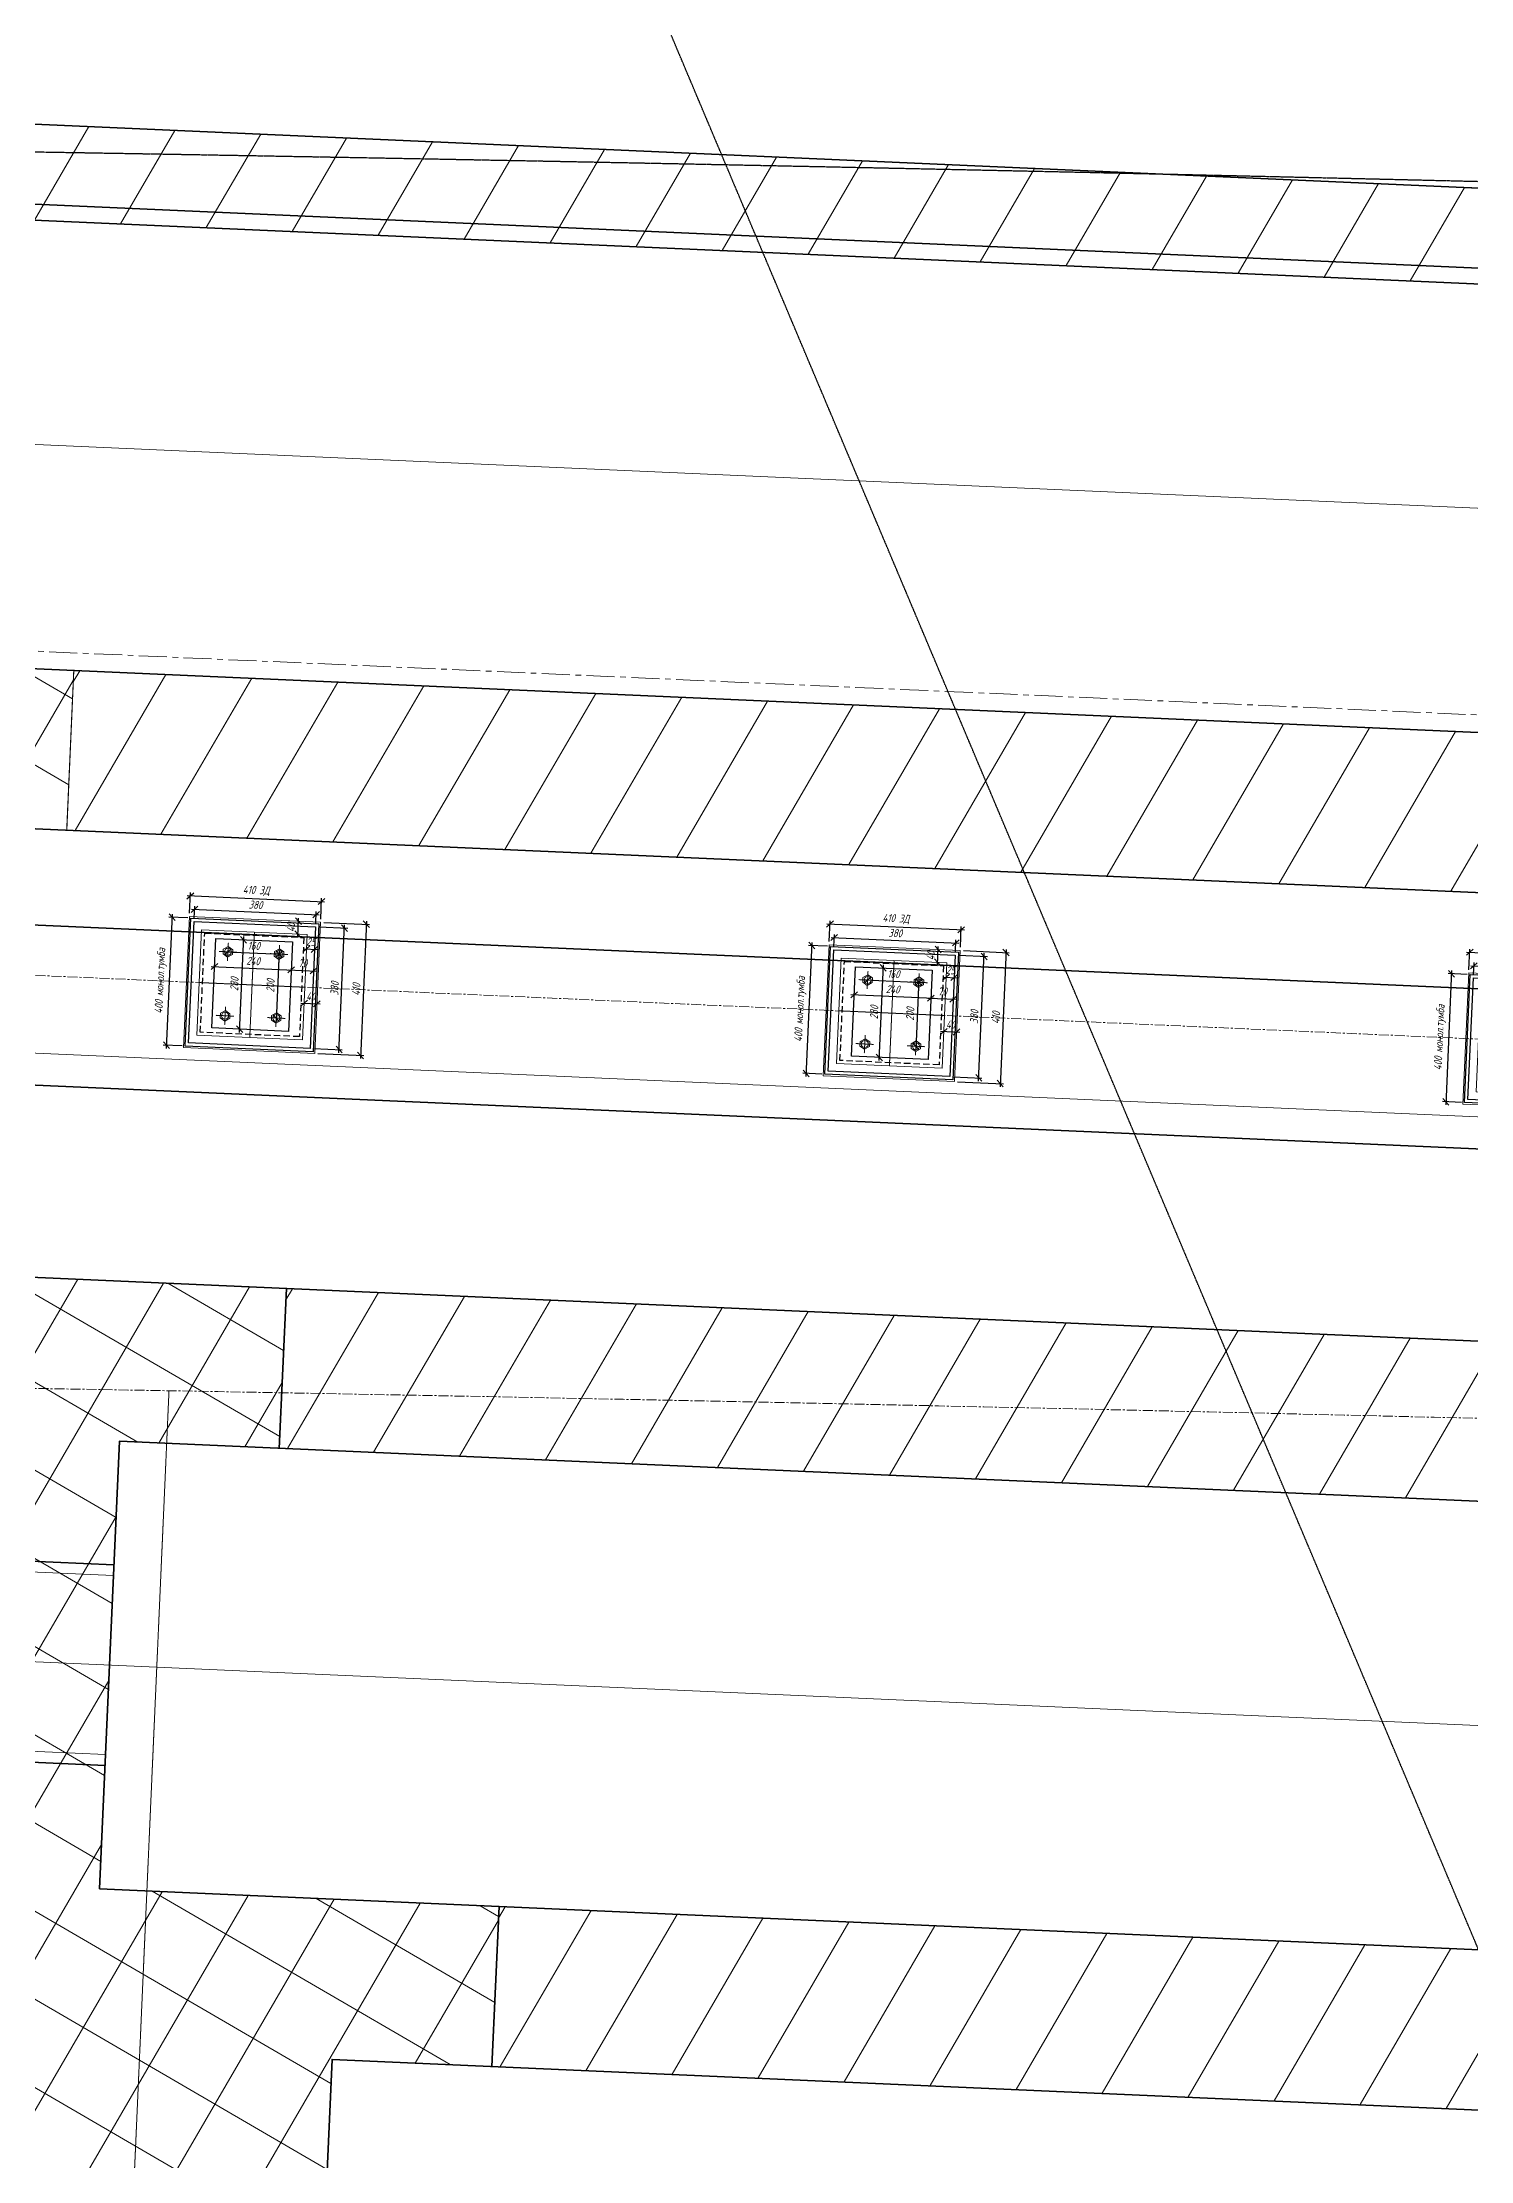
# Model space of a CAD drawing. Header units: millimetres. Extents: x 265754 to 14267433, y -6145605 to 2433772.
# Drawn here: x 7973411 to 7977872, y -574117 to -567498 of the extents above; entities that cross this region are included whole.
import ezdxf
from ezdxf import colors
from ezdxf.entities.mleader import LeaderData, LeaderLine
from ezdxf.math import Vec2, Vec3

# ---------------------------------------------------------------- set-up
doc = ezdxf.new("R2010")
doc.units = ezdxf.units.MM
for name, pattern in [('невидимая', [9.524999999999999, 6.35, -3.175]), ('осевая', [2, 1.25, -0.25, 0.25, -0.25]), ('осеваяX2', [4, 2.5, -0.5, 0.5, -0.5]), ('Штриховая', [3, 2, -1])]:
    doc.linetypes.add(name, pattern=pattern)
for name, color, linetype, lineweight in [('Выноски', 3, 'Continuous', 15), ('ИС_Med', 7, 'Continuous', 35), ('ИС_Основная', 7, 'Continuous', 35), ('ИС_Ось', 3, 'осевая', 18), ('ИС_Тон', 3, 'Continuous', 18), ('ИС_Штр', 3, 'Continuous', 9), ('МДП_Ось', 1, 'осеваяX2', 30)]:
    doc.layers.add(name, color=color, linetype=linetype, lineweight=lineweight)
doc.layers.add('ИС_Невидимая', color=4, linetype='невидимая')
doc.styles.add('0', font='isocpeur.ttf', dxfattribs={"width": 0.8, "oblique": 15})
doc.styles.add('ISOCPEUR', font='isocpeur.ttf', dxfattribs={"width": 0.8, "oblique": 15, "height": 2.5})
doc.dimstyles.new('М10', dxfattribs={"dimscale": 10, "dimtxt": 2.5, "dimasz": 2, "dimexe": 1, "dimexo": 1, "dimgap": 1, "dimtad": 1, "dimdec": 0, "dimtxsty": '0', "dimblk1": 'OBLIQUE', "dimblk2": 'OBLIQUE', "dimsah": 1, "dimcen": 2.5, "dimdle": 1, "dimclrd": 256, "dimclre": 256, "dimclrt": 256, "dimaunit": 1, "dimadec": 0, "dimazin": 0, "dimtfac": 0.75, "dimtdec": 0, "dimtmove": 1, "dimatfit": 2, "dimldrblk": 'OBLIQUE', "dimfxl": 1, "dimtolj": 1, "dimtzin": 0, "dimlwd": -1, "dimlwe": -1, "dimarcsym": 0})

# ---------------------------------------------------------------- blocks, each defined once
blk = doc.blocks.new('болт БО')
at = {"layer": 'ИС_Тон', "linetype": 'осевая'}
for p, q in [((-27.8473755350301, 0.1288116181356145), (27.84737553503055, -0.1288116181353871)), ((-0.1288116180771794, -27.84737553508876), (0.1288116183113743, 27.84737553520426))]:
    blk.add_line(p, q, dxfattribs=at)
at = {"layer": 'ИС_Тон'}
blk.add_lwpolyline([(14.96664636836476, -7.295342044146537), (15.03303712032357, 7.157535470322273), (0.07648264958743312, 16.64982433590194), (-14.96664636713922, 7.295342045052394), (-15.03303711909848, -7.157535469416189), (-0.07648264836325325, -16.64982433522869)], close=True, dxfattribs=at)
blk.add_circle((1.168700691778213e-10, -4.547473508864641e-13), 11, dxfattribs=at)
blk = doc.blocks.new('_OBLIQUE')
at = {"color": 0, "linetype": 'ByBlock', "lineweight": -2}
blk.add_line((0.5000000000000001, 0.4999999999999999), (-0.5000000000000001, -0.4999999999999999), dxfattribs=at)
blk = doc.blocks.new('*D1599')
at = {"layer": 'Defpoints', "transparency": 16777216}
blk.add_line((-134.5914305062906, 114.4579756438034), (45.40856949368026, 114.4579756438034), dxfattribs=at)
at = {"layer": 'Defpoints', "color": 0, "transparency": 16777216}
for p in [(-124.5914305062906, 114.4579756996827), (35.40856949368026, 114.4579756438034), (35.40856949368026, 114.4579756438034)]:
    blk.add_point(p, dxfattribs=at)
at = {"layer": 'Defpoints', "transparency": 16777216, "xscale": 20, "yscale": 20, "zscale": 20, "rotation": 180}
blk.add_blockref('_OBLIQUE', (-124.5914305062906, 114.4579756438034), dxfattribs=at)
at = {"layer": 'Defpoints', "transparency": 16777216, "xscale": 20, "yscale": 20, "zscale": 20}
blk.add_blockref('_OBLIQUE', (35.40856949368026, 114.4579756438034), dxfattribs=at)
at = {"layer": 'Defpoints', "transparency": 16777216, "insert": (-44.59143050630519, 136.9579756438034), "char_height": 25, "attachment_point": 5, "style": '0'}
blk.add_mtext('\\A1;160', dxfattribs=at)
blk = doc.blocks.new('*D1600')
at = {"layer": 'Defpoints', "transparency": 16777216}
blk.add_line((35.40880478217147, 124.5088570149965), (35.40880478217152, -95.49114298541102), dxfattribs=at)
at = {"layer": 'Defpoints', "color": 0, "transparency": 16777216}
for p in [(35.40880476772146, 114.5088570149965), (35.40880478218607, -85.49114298541102), (35.40880478217152, -85.49114298541102)]:
    blk.add_point(p, dxfattribs=at)
at = {"layer": 'Defpoints', "transparency": 16777216, "xscale": 20, "yscale": 20, "zscale": 20}
for p, rotation in [((35.40880478217147, 114.5088570149965), 90), ((35.40880478217152, -85.49114298541102), 270)]:
    blk.add_blockref('_OBLIQUE', p, dxfattribs=dict(at, rotation=rotation))
at = {"layer": 'Defpoints', "transparency": 16777216, "insert": (12.90880478217149, 14.50885701479273), "char_height": 25, "attachment_point": 5, "rotation": 90, "style": '0'}
blk.add_mtext('\\A1;200', dxfattribs=at)
blk = doc.blocks.new('*D1606')
at = {"layer": 'Defpoints', "transparency": 16777216}
blk.add_line((-174.5911951646558, 66.70392627402907), (85.4088048353733, 66.70392627402907), dxfattribs=at)
at = {"layer": 'Defpoints', "color": 0, "transparency": 16777216}
for p in [(-164.5911951646558, 66.70392635790631), (75.4088048353733, 66.70392627402907), (75.4088048353733, 66.70392627402907)]:
    blk.add_point(p, dxfattribs=at)
at = {"layer": 'Defpoints', "transparency": 16777216, "xscale": 20, "yscale": 20, "zscale": 20, "rotation": 180}
blk.add_blockref('_OBLIQUE', (-164.5911951646558, 66.70392627402907), dxfattribs=at)
at = {"layer": 'Defpoints', "transparency": 16777216, "xscale": 20, "yscale": 20, "zscale": 20}
blk.add_blockref('_OBLIQUE', (75.4088048353733, 66.70392627402907), dxfattribs=at)
at = {"layer": 'Defpoints', "transparency": 16777216, "insert": (-44.59119516464125, 89.20392627402907), "char_height": 25, "attachment_point": 5, "style": '0'}
blk.add_mtext('\\A1;240', dxfattribs=at)
blk = doc.blocks.new('*D1607')
at = {"layer": 'Defpoints', "transparency": 16777216}
blk.add_line((-77.3507931118074, -135.4911429460045), (-77.35079311180748, 164.5088570539957), dxfattribs=at)
at = {"layer": 'Defpoints', "color": 0, "transparency": 16777216}
for p in [(-77.35079311186567, 154.5088570539957), (-77.35079311180746, 154.5088570539957), (-77.35079320965454, -125.4911429460045)]:
    blk.add_point(p, dxfattribs=at)
at = {"layer": 'Defpoints', "transparency": 16777216, "xscale": 20, "yscale": 20, "zscale": 20}
for p, rotation in [((-77.35079311180746, 154.5088570539957), 90), ((-77.3507931118074, -125.4911429460045), 270)]:
    blk.add_blockref('_OBLIQUE', p, dxfattribs=dict(at, rotation=rotation))
at = {"layer": 'Defpoints', "transparency": 16777216, "insert": (-99.85079311180742, 14.50885705399563), "char_height": 25, "attachment_point": 5, "rotation": 90, "style": '0'}
blk.add_mtext('\\A1;280', dxfattribs=at)
blk = doc.blocks.new('*D1608')
at = {"layer": 'Defpoints', "transparency": 16777216}
blk.add_line((65.4088048353733, 66.70392624961096), (155.4088048353442, 66.70392624961096), dxfattribs=at)
at = {"layer": 'Defpoints', "color": 0, "transparency": 16777216}
for p in [(75.4088048353733, 66.70392627402907), (145.4088048353442, 66.70392624961096), (145.4088048353442, 66.70392624961096)]:
    blk.add_point(p, dxfattribs=at)
at = {"layer": 'Defpoints', "transparency": 16777216, "xscale": 20, "yscale": 20, "zscale": 20, "rotation": 180}
blk.add_blockref('_OBLIQUE', (75.4088048353733, 66.70392624961096), dxfattribs=at)
at = {"layer": 'Defpoints', "transparency": 16777216, "xscale": 20, "yscale": 20, "zscale": 20}
blk.add_blockref('_OBLIQUE', (145.4088048353442, 66.70392624961096), dxfattribs=at)
at = {"layer": 'Defpoints', "transparency": 16777216, "insert": (110.4088048353588, 89.20392624961096), "char_height": 25, "attachment_point": 5, "style": '0'}
blk.add_mtext('\\A1;70', dxfattribs=at)
blk = doc.blocks.new('*D1609')
at = {"layer": 'Defpoints', "transparency": 16777216}
blk.add_line((110.4088048589765, 134.3160017424379), (155.408804858962, 134.3160017424379), dxfattribs=at)
at = {"layer": 'Defpoints', "color": 0, "transparency": 16777216}
for p in [(120.4088048589765, 134.3160017512273), (145.408804858962, 134.3160017424962), (145.408804858962, 134.3160017424379)]:
    blk.add_point(p, dxfattribs=at)
at = {"layer": 'Defpoints', "transparency": 16777216, "xscale": 20, "yscale": 20, "zscale": 20, "rotation": 180}
blk.add_blockref('_OBLIQUE', (120.4088048589765, 134.3160017424379), dxfattribs=at)
at = {"layer": 'Defpoints', "transparency": 16777216, "xscale": 20, "yscale": 20, "zscale": 20}
blk.add_blockref('_OBLIQUE', (145.408804858962, 134.3160017424379), dxfattribs=at)
at = {"layer": 'Defpoints', "transparency": 16777216, "insert": (132.9088048589474, 156.8160017468908), "char_height": 25, "attachment_point": 5, "style": '0'}
blk.add_mtext('\\A1;25', dxfattribs=at)
blk = doc.blocks.new('*D1610')
at = {"layer": 'Defpoints', "transparency": 16777216}
blk.add_line((110.408804799692, -35.3711190201866), (170.408804799692, -35.3711190201866), dxfattribs=at)
at = {"layer": 'Defpoints', "color": 0, "transparency": 16777216}
for p in [(120.408804799692, -35.37111900618766), (160.408804799692, -35.37111902015749), (160.408804799692, -35.3711190201866)]:
    blk.add_point(p, dxfattribs=at)
at = {"layer": 'Defpoints', "transparency": 16777216, "xscale": 20, "yscale": 20, "zscale": 20, "rotation": 180}
blk.add_blockref('_OBLIQUE', (120.408804799692, -35.3711190201866), dxfattribs=at)
at = {"layer": 'Defpoints', "transparency": 16777216, "xscale": 20, "yscale": 20, "zscale": 20}
blk.add_blockref('_OBLIQUE', (160.408804799692, -35.3711190201866), dxfattribs=at)
at = {"layer": 'Defpoints', "transparency": 16777216, "insert": (140.4088047996775, -12.87111901317257), "char_height": 25, "attachment_point": 5, "style": '0'}
blk.add_mtext('\\A1;40', dxfattribs=at)
blk = doc.blocks.new('*D1601')
at = {"layer": 'Defpoints', "transparency": 16777216}
for p, q in [((-259.5911951112794, 284.3531216889678), (170.4088048887206, 284.3531216889678)), ((-249.5911951112794, 229.5088571141823), (-249.5911951112794, 294.3531216889678)), ((160.4088048887206, 229.5088569709333), (160.4088048887206, 294.3531216889678))]:
    blk.add_line(p, q, dxfattribs=at)
at = {"layer": 'Defpoints', "color": 0, "transparency": 16777216}
for p in [(160.4088048887206, 284.3531216889678), (-249.5911951112794, 219.5088571141823), (160.4088048887206, 219.5088569709333)]:
    blk.add_point(p, dxfattribs=at)
at = {"layer": 'Defpoints', "transparency": 16777216, "xscale": 20, "yscale": 20, "zscale": 20, "rotation": 180}
blk.add_blockref('_OBLIQUE', (-249.5911951112794, 284.3531216889678), dxfattribs=at)
at = {"layer": 'Defpoints', "transparency": 16777216, "xscale": 20, "yscale": 20, "zscale": 20}
blk.add_blockref('_OBLIQUE', (160.4088048887206, 284.3531216889678), dxfattribs=at)
at = {"layer": 'Defpoints', "transparency": 16777216, "insert": (-44.59119511127938, 308.7281216889678), "char_height": 25, "attachment_point": 5, "style": '0'}
blk.add_mtext('\\A1;410 ЗД', dxfattribs=at)
blk = doc.blocks.new('*D1602')
at = {"layer": 'Defpoints', "transparency": 16777216}
for p, q in [((-244.5911951165035, 242.5192419534433), (155.4088048834819, 242.5192419534433)), ((-234.5911951165035, 214.5088571089145), (-234.5911951165035, 252.5192419534433)), ((145.4088048834819, 214.508856976172), (145.4088048834819, 252.5192419534433))]:
    blk.add_line(p, q, dxfattribs=at)
at = {"layer": 'Defpoints', "color": 0, "transparency": 16777216}
for p in [(-234.5911951165035, 204.5088571089145), (145.4088048834819, 242.5192419534433), (145.4088048834819, 204.508856976172)]:
    blk.add_point(p, dxfattribs=at)
at = {"layer": 'Defpoints', "transparency": 16777216, "xscale": 20, "yscale": 20, "zscale": 20, "rotation": 180}
blk.add_blockref('_OBLIQUE', (-234.5911951165035, 242.5192419534433), dxfattribs=at)
at = {"layer": 'Defpoints', "transparency": 16777216, "xscale": 20, "yscale": 20, "zscale": 20}
blk.add_blockref('_OBLIQUE', (145.4088048834819, 242.5192419534433), dxfattribs=at)
at = {"layer": 'Defpoints', "transparency": 16777216, "insert": (-44.59119511651079, 265.0192419534433), "char_height": 25, "attachment_point": 5, "style": '0'}
blk.add_mtext('\\A1;380', dxfattribs=at)
blk = doc.blocks.new('*D1603')
at = {"layer": 'Defpoints', "transparency": 16777216}
blk.add_line((91.22692856035431, 169.5088569950895), (91.2269285603543, 229.5088569951187), dxfattribs=at)
at = {"layer": 'Defpoints', "color": 0, "transparency": 16777216}
for p in [(91.22692856035431, 219.5088569951187), (91.22692856035431, 219.5088569951187), (91.22692854639902, 179.5088569950895)]:
    blk.add_point(p, dxfattribs=at)
at = {"layer": 'Defpoints', "transparency": 16777216, "xscale": 20, "yscale": 20, "zscale": 20}
for p, rotation in [((91.22692856035431, 219.5088569951187), 90), ((91.22692856035431, 179.5088569950895), 270)]:
    blk.add_blockref('_OBLIQUE', p, dxfattribs=dict(at, rotation=rotation))
at = {"layer": 'Defpoints', "transparency": 16777216, "insert": (68.72692855334026, 199.5088569951185), "char_height": 25, "attachment_point": 5, "rotation": 90, "style": '0'}
blk.add_mtext('\\A1;40', dxfattribs=at)
blk = doc.blocks.new('*D1604')
at = {"layer": 'Defpoints', "transparency": 16777216}
for p, q in [((155.408804883482, 204.5088569761721), (245.8727592602664, 204.5088569761721)), ((235.8727592602665, -185.4911430238281), (235.8727592602664, 214.5088569761721)), ((155.4088047507249, -175.4911430238281), (245.8727592602665, -175.4911430238281))]:
    blk.add_line(p, q, dxfattribs=at)
at = {"layer": 'Defpoints', "color": 0, "transparency": 16777216}
for p in [(145.408804883482, 204.5088569761721), (235.8727592602664, 204.5088569761721), (145.4088047507249, -175.4911430238281)]:
    blk.add_point(p, dxfattribs=at)
at = {"layer": 'Defpoints', "transparency": 16777216, "xscale": 20, "yscale": 20, "zscale": 20}
for p, rotation in [((235.8727592602664, 204.5088569761721), 90), ((235.8727592602665, -175.4911430238281), 270)]:
    blk.add_blockref('_OBLIQUE', p, dxfattribs=dict(at, rotation=rotation))
at = {"layer": 'Defpoints', "transparency": 16777216, "insert": (213.3727592602664, 14.50885697617193), "char_height": 25, "attachment_point": 5, "rotation": 90, "style": '0'}
blk.add_mtext('\\A1;380', dxfattribs=at)
blk = doc.blocks.new('*D1605')
at = {"layer": 'Defpoints', "transparency": 16777216}
for p, q in [((170.4088048887207, 219.5088569709334), (313.6341532355, 219.5088569709334)), ((303.6341532355, 229.5088569709334), (303.6341532355001, -200.4911430290668)), ((170.4088047455153, -190.4911430290668), (313.6341532355001, -190.4911430290668))]:
    blk.add_line(p, q, dxfattribs=at)
at = {"layer": 'Defpoints', "color": 0, "transparency": 16777216}
for p in [(160.4088048887207, 219.5088569709334), (160.4088047455153, -190.4911430290668), (303.6341532355001, -190.4911430290668)]:
    blk.add_point(p, dxfattribs=at)
at = {"layer": 'Defpoints', "transparency": 16777216, "xscale": 20, "yscale": 20, "zscale": 20}
for p, rotation in [((303.6341532355, 219.5088569709334), 90), ((303.6341532355001, -190.4911430290668), 270)]:
    blk.add_blockref('_OBLIQUE', p, dxfattribs=dict(at, rotation=rotation))
at = {"layer": 'Defpoints', "transparency": 16777216, "insert": (281.1341532355, 14.50885697093324), "char_height": 25, "attachment_point": 5, "rotation": 90, "style": '0'}
blk.add_mtext('\\A1;410', dxfattribs=at)
blk = doc.blocks.new('*D1598')
at = {"layer": 'Defpoints', "transparency": 16777216}
for p, q in [((-254.5911951130112, 214.5088571124071), (-313.4498259850955, 214.5088571124071)), ((-303.4498259850955, 224.5088571124071), (-303.4498259850953, -195.4911428875931)), ((-254.5911952527678, -185.4911428875931), (-313.4498259850953, -185.4911428875931))]:
    blk.add_line(p, q, dxfattribs=at)
at = {"layer": 'Defpoints', "color": 0, "transparency": 16777216}
for p in [(-244.5911951130112, 214.5088571124071), (-303.4498259850953, -185.4911428875931), (-244.5911952527678, -185.4911428875931)]:
    blk.add_point(p, dxfattribs=at)
at = {"layer": 'Defpoints', "transparency": 16777216, "xscale": 20, "yscale": 20, "zscale": 20}
for p, rotation in [((-303.4498259850955, 214.5088571124071), 90), ((-303.4498259850953, -185.4911428875931), 270)]:
    blk.add_blockref('_OBLIQUE', p, dxfattribs=dict(at, rotation=rotation))
at = {"layer": 'Defpoints', "transparency": 16777216, "insert": (-329.6998259850953, 14.50885711240708), "char_height": 25, "attachment_point": 5, "rotation": 90, "style": '0'}
blk.add_mtext('\\A1;400 монол.тумба', dxfattribs=at)
blk = doc.blocks.new('Б33')
for points in [[(-16.48812343591661, 0.3263577851226955), (-16.13812343591664, 0.3263577851192849), (-16.1381234359184, 0.142826612163276), (-16.03812343591838, 0.1428266121623665), (-16.03812343591667, 0.3263577851183754), (-15.08813155902337, 0.3263676776756483)], [(-16.4881234359228, -0.3007045607893133), (-16.13812343592284, -0.3007045607929513), (-16.13812343592096, -0.1171733878368286), (-16.03812343592105, -0.1171733878378518), (-16.03812343592281, -0.3007045607938608), (-15.08811531245883, -0.3006946682368152)]]:
    blk.add_lwpolyline(points)
at = {"layer": 'ИС_Med'}
blk.add_lwpolyline([(-15.08812343867604, -0.6870502139208838), (15.1118765613065, -0.6870502139209975), (15.1118765613065, 0.7129497860732954), (-15.08812343867604, 0.7129497860734091)], close=True, dxfattribs=at)
at = {"layer": 'ИС_Ось', "linetype": 'осевая', "ltscale": 25}
blk.add_lwpolyline([(-16.48812343867027, 0.01294978609064401), (16.51187656132973, 0.0129497860907577)], dxfattribs=at)
at = {"layer": 'ИС_Тон'}
for points in [[(-16.03812343591702, 0.29282661216223), (-15.08813069026397, 0.292836504719503)], [(-16.03812343592259, -0.2671733878377154), (-15.08811618121828, -0.2671634952804425)]]:
    blk.add_lwpolyline(points, dxfattribs=at)
blk = doc.blocks.new('_None')
blk = doc.blocks.new('*U1647')
at = {"layer": 'Defpoints'}
for points in [[(-244.5911951130111, 214.508857112407), (155.4088048870035, 214.5088569726795), (155.4088047472469, -185.4911430272914), (-244.5911952527676, -185.491142887593)], [(-164.5911951340095, 154.5088570844964), (75.40880486601964, 154.5088570006483), (75.40880476823077, -125.4911429993808), (-164.5911952317838, -125.4911429155036)]]:
    blk.add_lwpolyline(points, close=True, dxfattribs=at)
at = {"layer": 'Defpoints', "color": 1, "ltscale": 250}
blk.add_lwpolyline([(-234.5911951165035, 204.5088571089145), (145.4088048834819, 204.508856976172), (145.4088047507248, -175.491143023828), (-234.5911952492606, -175.4911428910855)], close=True, dxfattribs=at)
at = {"layer": 'Defpoints', "color": 1, "linetype": 'Штриховая', "ltscale": 10}
blk.add_lwpolyline([(-199.5911951287417, 169.50885709672), (110.4088048712438, 169.5088569883956), (110.4088047629339, -140.4911430116044), (-199.591195237037, -140.4911429033382)], close=True, dxfattribs=at)
at = {"layer": 'ИС_Тон'}
for points in [[(-249.5911951112794, 219.5088571141823), (160.4088048887206, 219.5088569709333), (160.4088047455152, -190.4911430290667), (-249.5911952544993, -190.4911428858177)], [(-209.5911951252783, 179.5088571001834), (120.4088048747217, 179.5088569849031), (120.4088047594996, -150.4911430150969), (-209.5911952405295, -150.4911428997875)]]:
    blk.add_lwpolyline(points, close=True, dxfattribs=at)
at = {"layer": 'ИС_Тон', "linetype": 'осевая'}
for points in [[(-44.59119512523466, 179.5088570425287), (-44.59119524054404, -150.4911429574713)], [(-209.5911951829039, 14.50885710015427), (120.4088048171252, 14.50885698493221)]]:
    blk.add_lwpolyline(points, dxfattribs=at)
at = {"layer": 'ИС_Тон'}
for p in [(-124.5911951480666, 114.5088570704975), (35.40880485190428, 114.508857014589), (-124.5911952179158, -85.49114292950253), (35.40880478205509, -85.49114298541099)]:
    blk.add_blockref('болт БО', p, dxfattribs=at)
at = {"layer": 'Defpoints'}
for base, p1, p2, angle, text, picture, middle in [((160.4088048887206, 284.3531216889678), (-249.5911951112794, 219.5088571141823), (160.4088048887206, 219.5088569709333), 359.9999999799897, '<> ЗД', '*D1601', (-44.59119511127938, 308.7281216889678)), ((-303.4498259850953, -185.4911428875931), (-244.5911951130111, 214.508857112407), (-244.5911952527676, -185.491142887593), 89.99999998082345, '<> монол.тумба', '*D1598', (-329.6998259850953, 14.50885711240708))]:
    dim = blk.add_linear_dim(base=base, p1=p1, p2=p2, angle=angle, text=text, dimstyle='М10', dxfattribs=at)
    dim.commit()
    dim.dimension.update_dxf_attribs({"geometry": picture, "text_midpoint": middle})
for base, p1, p2, angle, picture, middle in [((145.4088048834819, 242.5192419534433), (-234.5911951165035, 204.5088571089145), (145.4088048834819, 204.508856976172), 359.9999999799897, '*D1602', (-44.59119511651079, 265.0192419534433)), ((235.8727592602664, 204.5088569761721), (145.4088047507248, -175.491143023828), (145.4088048834819, 204.508856976172), 89.99999998082345, '*D1604', (213.3727592602664, 14.50885697617193)), ((303.6341532355001, -190.4911430290668), (160.4088048887206, 219.5088569709333), (160.4088047455152, -190.4911430290667), 89.99999998082345, '*D1605', (281.1341532355, 14.50885697093324)), ((35.40856949368026, 114.4579756438034), (-124.5914305062906, 114.4579756996827), (35.40856949368026, 114.4579756438034), 359.9999999799897, '*D1599', (-44.59143050630519, 136.9579756438034)), ((-77.35079311180746, 154.5088570539957), (-77.35079320965451, -125.4911429460044), (-77.35079311186564, 154.5088570539956), 89.99999998082345, '*D1607', (-99.85079311180742, 14.50885705399563)), ((75.40880483530026, 66.70392627406318), (-164.5911951646558, 66.70392635790631), (75.4088048353733, 66.70392627402907), 359.9999999799897, '*D1606', (-44.59119516464125, 89.20392627402907)), ((35.40880478217152, -85.49114298541102), (35.40880476772145, 114.5088570149965), (35.40880478218605, -85.49114298541099), 89.99999998082345, '*D1600', (12.90880478217149, 14.50885701479273)), ((145.4088048353442, 66.70392624961096), (75.4088048353733, 66.70392627402907), (145.4088048353442, 66.70392624961096), 359.9999999799897, '*D1608', (110.4088048353588, 89.20392624961096))]:
    dim = blk.add_linear_dim(base=base, p1=p1, p2=p2, angle=angle, dimstyle='М10', dxfattribs=at)
    dim.commit()
    dim.dimension.update_dxf_attribs({"geometry": picture, "text_midpoint": middle})
for base, p1, p2, angle, picture, middle, set_off in [((91.22692856031293, 219.5088569951265), (91.22692854635761, 179.5088569950973), (91.2269285603129, 219.5088569951264), 89.99999998082345, '*D1603', (91.22692855329888, 199.5088569951264), (-4.138200893066823e-11, 7.87281351222191e-12)), ((145.4088048589277, 134.3160017424127), (120.4088048589422, 134.3160017512021), (145.4088048589277, 134.3160017424709), 359.9999999799897, '*D1609', (132.9088048589131, 134.3160017468656), (-3.426237071835203e-11, -2.521005626476835e-11)), ((160.4088047996947, -35.3711190201999), (120.4088047996947, -35.37111900620096), (160.4088047996947, -35.3711190201708), 359.9999999799897, '*D1610', (140.4088047996801, -35.37111901318588), (2.657429831742775e-12, -1.330136001342908e-11))]:
    dim = blk.add_linear_dim(base=base, p1=p1, p2=p2, angle=angle, dimstyle='М10', dxfattribs=at)
    dim.commit()
    dim.dimension.update_dxf_attribs({"geometry": picture, "text_midpoint": middle, "dimtype": 128, "insert": set_off})
blk = doc.blocks.new('*U1637')
at = {"layer": 'ИС_Med', "color": 0, "linetype": 'ByBlock', "lineweight": -2, "transparency": 16777216}
for p in [(0, 0), (2000, 0), (4000, 0)]:
    blk.add_blockref('*U1647', p, dxfattribs=at)
blk = doc.blocks.new('План Узловая')
at = {"layer": 'ИС_Штр'}
h = blk.add_hatch(dxfattribs=at)
h.set_pattern_fill('ANSI31', color=256, scale=75, angle=14.81052377493742)
h.set_pattern_definition([(59.81052377493726, (83504.34776872327, 18005.70605389925), (-205.8274345762676, 119.7438215556539), [])])
h.paths.add_polyline_path([(127038.7310334752, 12909.46266689285), (111433.7379161505, 13595.62509589066), (110860.8403812086, 14221.45256902091), (110261.4489219376, 14247.94917173113), (109635.6140887422, 13675.08233463624), (98278.7031883793, 14177.07054692681), (97865.76623908465, 14172.53647824586), (97853.84889583022, 13896.54082904104), (127025.3263814949, 12606.23006007815)])
h = blk.add_hatch(dxfattribs=at)
h.set_pattern_fill('ANSI37', color=256, scale=75, angle=14.81052377493742)
h.set_pattern_definition([(59.81052396495632, (-261079.1993689098, -159231.3103864741), (-205.8274349733927, 119.7438208730364), []), (149.8105239649563, (-261079.1993689098, -159231.3103864741), (-119.7438208730364, -205.8274349733926), [])])
h.paths.add_polyline_path([(97337.23062631348, 13531.65761373064), (97354.10806491389, 13913.44967466313), (95713.27975452587, 13895.4332965301), (95861.7433229576, 13463.74305412761), (95870.88427406363, 13463.84342223377), (95871.18687955092, 13436.2838513212), (95924.76099359046, 13280.5054167831), (95938.59609998972, 13593.47552494064), (96288.25462303823, 13578.0185763578), (96280.14938902756, 13394.66646530305), (96380.05182418437, 13390.25019427948), (96388.15705819486, 13573.60230533424)])
h.paths.add_polyline_path([(97434.22822933982, 13914.32939813519), (97854.83941171138, 13918.94773026695), (97865.82260107127, 14167.40335203521), (95626.4366704243, 14147.94852584065), (95713.27975452587, 13895.4332965301), (97354.10806491389, 13913.44967466313), (97354.30313994183, 13917.86255381594)])
h.paths.add_polyline_path([(95618.46409735008, 13894.39221580164), (95531.6210132495, 14146.90744511003), (94387.59012081055, 14129.2121828543), (94498.64457163261, 13882.09654056968)])
h.paths.add_polyline_path([(94498.64457163261, 13882.09654056968), (94387.59012081055, 14129.2121828543), (93963.45877252985, 14129.68894407485), (93966.24153700401, 13876.2507282258)])
h.paths.add_polyline_path([(94466.72154453897, 13835.27932702925), (94470.96786002128, 13448.54928586504), (94692.39733515197, 13450.96263961331), (94498.64457163261, 13882.09654056968), (93966.24153700401, 13876.2507282258), (93966.75168219261, 13829.78963256232)])
h.paths.add_polyline_path([(95520.8691000375, 13460.00023789285), (95766.92766577797, 13462.70197340887), (95618.46409735008, 13894.39221580164), (94498.64457163261, 13882.09654056968), (94692.39733515197, 13450.96263961331), (95420.87512756826, 13458.90229900065), (95422.8901876958, 13275.38218844251), (95522.88416016515, 13276.48012733465)])
h.paths.add_polyline_path([(97554.11731663399, 12507.6623586276), (97292.47534562444, 12519.22846162674), (97309.53785362933, 12905.20706004387), (96360.46428551205, 12947.15175181697), (96368.56951952266, 13130.50386287173), (96268.66708436608, 13134.92013389542), (96260.5618503553, 12951.56802284054), (96034.44901970099, 12961.56353036291), (96378.35566369828, 11961.57987053762), (97244.8179438936, 11974.82259843854)])
h.paths.add_polyline_path([(98519.29856890597, 11994.30134612066), (98540.06542680901, 12464.07769463013), (97554.11731663399, 12507.6623586276), (97244.8179438936, 11974.82259843854)])
h.paths.add_polyline_path([(97323.38924278377, 13218.54550773569), (97335.74979883828, 13498.15915540175), (96386.67623071978, 13540.10384701443), (96380.05182418431, 13390.25019427948), (96374.31611154799, 13260.5000823295)])
h.paths.add_polyline_path([(97311.01868110453, 12938.70551837294), (97323.38924278377, 13218.54550773569), (96374.31611154799, 13260.5000823295), (96368.56951952266, 13130.50386287173), (96361.94511298719, 12980.65021013672)])
h.paths.add_polyline_path([(96283.67960647913, 11960.13287244766), (96045.55140136945, 12652.54262436787), (95937.80606599955, 12965.83571327227), (95910.90332730673, 12967.02497142355), (95913.92090863799, 13035.287023652), (95874.32569276716, 13150.41875945678), (95877.76903543889, 12836.81887269701), (95527.75386141287, 12832.97568835615), (95525.73880128539, 13016.49579891458), (95425.74482881598, 13015.39786002209), (95427.75988894352, 12831.87774946389), (94972.84398255456, 12826.91963290394), (95368.66514236387, 11946.14808874659)])
h.paths.add_polyline_path([(95368.66514236387, 11946.14808874659), (94972.84398255456, 12826.91963290394), (94477.85262141726, 12821.52473501133), (94482.09268904623, 12435.3637124651), (93982.12284070457, 12429.87273986323), (93987.61252113752, 11929.90415564791), (94617.76602775668, 11936.82327313704), (95117.73589009867, 11942.31296760391)])
h.paths.add_polyline_path([(94957.84753906704, 12860.28935142467), (94832.48042425339, 13139.2531828534), (94474.4071167924, 13135.3215197617), (94477.4844696272, 12855.05388693616)])
h.paths.add_polyline_path([(95424.31353878899, 13145.75154049229), (95422.8901876958, 13275.38218844251), (95421.24327935721, 13425.37314714625), (94707.39377865667, 13417.59292105434), (94832.48042425339, 13139.2531828534)])
h.paths.add_polyline_path([(95425.74482881598, 13015.39786002209), (95424.31353878899, 13145.75154049229), (94832.48042425339, 13139.2531828534), (94957.84753906704, 12860.28935142467), (95427.39173715457, 12865.40690131829)])
h.paths.add_polyline_path([(95877.40088364994, 12870.34802455129), (95874.32569276716, 13150.41875945678), (95874.23183677695, 13150.69166624197), (95524.30751125835, 13146.84947938565), (95525.73880128539, 13016.49579891458), (95527.38570962392, 12866.50484021055)])
h.paths.add_polyline_path([(95874.23183677695, 13150.69166624197), (95778.41675768251, 13429.29493004031), (95521.2372518265, 13426.47108603863), (95522.88416016515, 13276.48012733465), (95524.30751125835, 13146.84947938565)])
h.paths.add_polyline_path([(96280.14938902756, 13394.66646530305), (96286.77379556309, 13544.520118038), (95937.11527251452, 13559.97706662107), (95924.76099359046, 13280.5054167831), (95924.80722109042, 13280.37100023311), (96274.41367639124, 13264.91635335219)])
h.paths.add_polyline_path([(96268.66708436608, 13134.92013389542), (96274.41367639124, 13264.91635335219), (95924.80722109042, 13280.37100023311), (96022.72777894983, 12995.64559719287), (96262.04267783044, 12985.06648116035)])
h.paths.add_polyline_path([(96378.35566369857, 11961.57987053669), (98018.47189590667, 11986.64687401324), (97956.64410158934, 10588.01278182416), (99204.23418276635, 10532.86201482778), (99182.1528276552, 10033.34983909724), (98682.64065187133, 10055.43119421066), (98620.812857554, 8656.797102021636), (99868.40293871146, 8601.64633489662), (99846.32158360037, 8102.134159166017), (99346.8094078165, 8124.215514279436), (99284.98161349911, 6725.581422090356), (100532.5716947237, 6670.430655060569), (100510.4903396126, 6170.918479329906), (100010.9781638287, 6192.999834443326), (99949.15036951134, 4794.365742254304), (101196.7404506213, 4739.214975162817), (101174.6590955101, 4239.702799432212), (100675.1469197263, 4261.784154545632), (100613.3191254089, 2863.150062356552), (101860.9092065859, 2807.999295360234), (101838.8278514749, 2308.487119629688), (101339.3156756909, 2330.56847474305), (101277.4878813736, 931.9343825540273), (101777.0000571575, 909.8530274405493), (101746.0861599969, 210.5359813042451), (100399.2072610203, 270.075893850124)])
h.paths.add_polyline_path([(98519.29856889864, 11994.30134611967), (98018.47189590667, 11986.64687401324), (98517.98407169059, 11964.56551889982)])
h = blk.add_hatch(dxfattribs=at)
h.set_pattern_fill('ANSI31', color=256, scale=75, angle=14.81052377493742)
h.set_pattern_definition([(59.81052377493728, (84168.51652468782, 16074.49037409649), (-205.8274345762676, 119.7438215556539), [])])
h.paths.add_polyline_path([(126963.4985871775, 11207.59596788895), (98540.06542680901, 12464.07769463013), (98518.01765179483, 11965.3251492384), (126941.4172320665, 10708.08379215829)])
h = blk.add_hatch(dxfattribs=at)
h.set_pattern_fill('ANSI31', color=256, scale=75, angle=14.81052377493742)
h.set_pattern_definition([(59.81052377493729, (84832.68528064515, 14143.2746942942), (-205.8274345762676, 119.7438215556539), [])])
h.paths.add_polyline_path([(127627.6673431348, 9276.380288086599), (99204.23418276629, 10532.86201482784), (99182.18640775216, 10034.10946943617), (127605.5859880237, 8776.868112355995)])
h = blk.add_hatch(dxfattribs=at)
h.set_pattern_fill('ANSI31', color=256, scale=75, angle=14.81052377493742)
h.set_pattern_definition([(59.81052377493728, (85496.85403659602, 12212.05901449226), (-205.8274345762676, 119.7438215556539), [])])
h.paths.add_polyline_path([(128291.8360990857, 7345.164608284715), (99868.40293871716, 8601.6463350259), (99846.35516370297, 8102.893789634225), (128269.7547439746, 6845.652432554052)])
for points in [[(98517.98407169787, 11964.56551889959), (98517.98407169787, 11964.56551889959), (98517.98407169059, 11964.56551889982), (98018.47189590667, 11986.64687401324), (97956.64410158934, 10588.01278182416), (99204.23418276629, 10532.86201482784), (99182.1528276552, 10033.34983909724), (98682.64065187133, 10055.43119421066), (98620.81285755394, 8656.797102021577), (99868.40293871146, 8601.646334896563), (99846.32158360037, 8102.134159166017), (99346.8094078165, 8124.215514279436), (99284.98161349911, 6725.581422090356), (100532.5716947237, 6670.430655060452), (100510.4903396126, 6170.918479329906), (100010.9781638287, 6192.999834443326), (99949.15036951134, 4794.365742254304), (101196.7404506212, 4739.214975162817), (101174.6590955101, 4239.702799432212), (100675.1469197263, 4261.784154545632), (100613.3191254089, 2863.150062356552)], [(98540.06542680901, 12464.07769463013), (98517.98407169787, 11964.56551889947), (126941.4172320664, 10708.08379215776), (126963.4985871775, 11207.59596788883), (98540.06542680896, 12464.07769462996), (98536.26996136911, 12378.21877925773)], [(99204.23418276629, 10532.86201482784), (99182.1528276552, 10033.34983909718), (127605.5859880237, 8776.86811235547), (127627.6673431348, 9276.380288086482), (99204.23418276629, 10532.86201482767), (99200.43871732644, 10447.00309945544)], [(98673.5513000405, 6502.371081065095), (98837.59878016391, 10213.36224382609)]]:
    blk.add_lwpolyline(points)
at = {"layer": 'ИС_Med'}
for p, q in [((99182.1528276552, 10033.34983909724), (99204.23418276629, 10532.86201482784)), ((99846.32158360037, 8102.134159166017), (99868.40293871146, 8601.646334896563))]:
    blk.add_line(p, q, dxfattribs=at)
at = {"layer": 'ИС_Med', "color": 4, "ltscale": 70}
for points in [[(164249.9851047195, 9378.361564947409), (146737.1632683666, 11229.1734096345), (141436.4759885746, 11690.23788768327), (139643.362799186, 11846.14761003095), (127893.7473204083, 12867.91265607666), (98278.7031883793, 14177.07054692687), (96571.9309739063, 14158.33010130562), (64797.64305768989, 13809.44680646947), (63363.12789939001, 13714.58902830584), (33943.15434313292, 11769.18377471657), (28404.26680271205, 11402.9230471336)], [(164246.7224923679, 9127.77155343676), (146717.3799773988, 10980.32935705327), (127880.9666615647, 12618.45961157372), (98277.15257276682, 13927.1210689341), (96576.72460355522, 13908.45028344804), (64808.76860733383, 13559.63651341503), (63380.57195177174, 13465.19654828566), (33966.56023019768, 11520.18552294042)]]:
    blk.add_lwpolyline(points, dxfattribs=at)
at = {"layer": 'ИС_Невидимая', "ltscale": 0.2}
blk.add_lwpolyline([(110142.0331950188, -8648.107031822205), (98588.50289416313, 18762.08977270126)], dxfattribs=at)
at = {"layer": 'ИС_Основная', "color": 4}
for points in [[(96704.35456621752, 11659.71603763808), (98239.47475644469, 11676.57173524657), (127734.1585569557, 10372.73447454476), (129404.9867154333, 10227.42899038305)], [(96778.07120293955, 11160.49531056714), (98231.17261333851, 11176.45043780887), (127701.4432764445, 9873.692380414694), (129496.6385873498, 9717.571164422785)]]:
    blk.add_lwpolyline(points, dxfattribs=at)
at = {"layer": 'ИС_Ось', "color": 2, "ltscale": 70}
for points in [[(174104.5991200464, 8484.928866645969), (149529.5871549466, 11082.09588252449), (130128.1253657142, 12769.36622459895), (98281.30364431615, 14177.181717603), (64799.14123835223, 13809.54587414267), (32399.4591503116, 11667.10643149092), (7342.826656995836, 8785.304755250763)], [(173931.7129789479, 6849.039083617754), (149371.8698393077, 9444.603008795479), (130020.4920928834, 11127.51773473344), (98253.98959370548, 12531.78264908266), (64862.4893262262, 12165.14228050676), (32547.79332327511, 10028.32257018071), (7530.781608725927, 7151.077740384062)]]:
    blk.add_lwpolyline(points, dxfattribs=at)
at = {"layer": 'ИС_Ось', "color": 6, "ltscale": 25}
blk.add_lwpolyline([(171555.2733744095, 5934.975673662382), (146486.6045495929, 8584.31394850259), (127723.4753012578, 10216.07097017171), (98237.186056184, 11519.53714314057), (96603.15199281904, 11501.5953661137), (64901.46091584879, 11153.50918825902), (63539.38876502629, 11063.44172736257), (34182.77758778178, 9122.226331550512), (11767.37588040758, 6559.854624605272), (6618.952659764327, 5831.793216555263)], dxfattribs=at)
blk.add_lwpolyline([(171938.7137536773, 4820.039046314196), (151544.5615984517, 6972.488849354908, 0.059768530447525), (7720.029646566836, 4924.088648953591)], format="xyb", dxfattribs=at)
at = {"layer": 'ИС_Тон', "color": 1}
blk.add_lwpolyline([(98540.06542680168, 12464.0776946306), (98517.98407169059, 11964.56551889982), (126941.4172320663, 10708.08379215759), (126963.4985871774, 11207.59596788895), (98540.06542680156, 12464.07769462955), (98517.98407169059, 11964.56551889994)], dxfattribs=at)
at = {"layer": 'ИС_Тон', "color": 6, "ltscale": 70}
for points in [[(171498.9306371038, 6098.804484876979), (146501.6572052492, 8740.597462894977), (127733.7478993334, 10372.77018774557), (98239.79292909795, 11676.57523053134), (96601.4282287499, 11658.58590289037), (64895.41492813086, 11310.45226680062), (63529.02971239609, 11220.09960309369), (34168.67450297053, 9278.63663194445), (11747.46516204055, 6715.601037012646), (6566.950308202533, 5983.001408492215)], [(171678.3661062302, 5577.056678460911), (146453.7188114378, 8242.87926419318), (127701.0326188374, 9873.728093561542), (98231.49078606052, 11176.4539331086), (96606.9179232376, 11158.61604054424), (64914.6696660858, 10810.63354533073), (63562.02032586816, 10721.18917082885), (34213.58878580894, 8780.514656167594), (11810.87509314559, 6219.593354186625), (6732.56289279426, 5501.446657100751)]]:
    blk.add_lwpolyline(points, dxfattribs=at)
at = {"layer": 'ИС_Med', "xscale": 1000, "yscale": 1000, "zscale": 1000, "rotation": 357.468839864447}
for p in [(112396.2200798311, 12539.27593279391), (113060.388835796, 10608.06025299133), (113724.5575917606, 8676.844573188806), (114388.7263477058, 6745.628893257526)]:
    blk.add_blockref('Б33', p, dxfattribs=at)
at = {"layer": 'ИС_Med', "rotation": 357.4704514859313}
blk.add_blockref('*U1637', (99141.04478656704, 11465.05953816476), dxfattribs=at)

msp = doc.modelspace()

# ---------------------------------------------------------------- linework, layer by layer
at = {"layer": 'МДП_Ось', "ltscale": 2, "flags": 128}
msp.add_lwpolyline([(7743020.992595687, -593330.2204492757), (7875995.041738242, -574045.6070504603, -0.06236864998936627), (8026972.342351574, -571109.4304036988), (8061759.606124713, -574780.1694094313, -0.0006835939129814829), (8066127.362766737, -575245.0831864031, -0.002050784183666171), (8070537.541818458, -575738.9143342129, -0.003417982021346757), (8074983.556319313, -576286.0585162179, -0.004785192664712867), (8079461.395765371, -576911.853947053, -0.006152421236037466), (8083965.726884553, -577642.1325494951, -0.007519673090427893), (8088489.448947108, -578503.0991005858, -0.008886952884495987), (8093023.240716463, -579521.1606231682, -0.01025426574051438), (8097555.105289772, -580722.6930873792, -0.1601430922746665), (8153134.948824895, -618559.8595920985, -0.01025426574051387), (8155916.350471443, -622338.4808565069, -0.008886952884495774), (8158525.636952834, -626183.3919233608, -0.007519673090428102), (8160985.074264622, -630076.525973689, -0.006152421236038218), (8163315.813701455, -633999.5298304628, -0.004785192664712388), (8165539.632439391, -637936.190375684, -0.003417982021346684), (8167678.608705627, -641872.0755668599, -0.002050784183666186), (8169754.846329005, -645794.1650306806, -0.0006835937965662782), (8171790.238388119, -649690.4788107921), (8184758.34710405, -674570.3202971127, 0.0006835937965661736), (8186775.97906046, -678432.6448135038, 0.002050784183666182), (8188793.496882007, -682243.8104068494, 0.003417982021347047), (8190832.591155495, -685995.9048459451, 0.004785192664713083), (8192912.373744836, -689677.5889339225, 0.006152421236038548), (8195050.799434346, -693276.8982754163, 0.00751967309042816), (8197264.460967481, -696780.9847788508, 0.008886952884496306), (8199568.362145425, -700175.8956863796, 0.01025426574051302), (8201975.664321106, -703446.3966451403, 0.2138723582029345), (8268493.021574076, -739259.4261616273, 0.01025426574051402), (8272545.094665596, -739468.4388355437, 0.008886952884494025), (8276647.583610649, -739522.8925601612, 0.007519673090428092), (8280791.538415405, -739441.9096317345, 0.006152421236037237), (8284973.570544253, -739245.6967650175, 0.004785192664712761), (8289192.088392084, -738955.1790515168, 0.003417982021346697), (8293446.987903847, -738591.9321772363, 0.002050784183666441), (8297739.323941261, -738178.1536178559, 0.0006835938547737822), (8302070.963949747, -737736.6645410234), (8315444.089647659, -736361.3322489178)], format="xyb", dxfattribs=at)

# ---------------------------------------------------------------- next in the draw order: block references
at = {"layer": 'ИС_Ось', "color": 4, "ltscale": 0.05}
msp.add_blockref('План Узловая', (7874968.788125941, -581924.4700561167), dxfattribs=at)

# ---------------------------------------------------------------- next in the draw order: leaders
at = {"layer": 'Выноски'}
ml = msp.add_multileader_mtext('Standard', dxfattribs=at)
ml.set_content('Ось водоотводных и дренажных устройств', color=256, style='ISOCPEUR')
ml.set_leader_properties(color=256)
ml.set_arrow_properties(name='NONE')
ml.build(insert=Vec2(0, 0))
ml.multileader.update_dxf_attribs({"text_left_attachment_type": 6, "text_right_attachment_type": 6, "dogleg_length": 2, "arrow_head_size": 250, "scale": 100})
ctx = ml.context
ctx.base_point, ctx.scale, ctx.char_height, ctx.arrow_head_size, ctx.landing_gap_size, ctx.plane_origin = Vec3(8256536.252706932, -570947.6594328076), 100, 250, 250, 62.5, Vec3(8253915.463094323, -571173.0906499944)
ctx.left_attachment, ctx.right_attachment, ctx.text_align_type = 6, 6, 2
notes = []
notes.append((ctx, [(1, (1, 1, 0), (8256485.742992328, -570947.6594328076), (1, 0), 50.50971460339497, [(0, [(8255682.925426409, -571241.1824739672)], 0, [])])]))
ctx.mtext.insert, ctx.mtext.width, ctx.mtext.alignment, ctx.mtext.flow_direction = Vec3(8259385.74000504, -570622.6594328076), 2879.73446051986, 3, 5
for ctx, leaders in notes:
    for number, flags, end, landing, length, lines in leaders:
        leader = LeaderData()
        leader.index, (leader.has_last_leader_line, leader.has_dogleg_vector, leader.attachment_direction) = number, flags
        leader.last_leader_point, leader.dogleg_vector, leader.dogleg_length = Vec3(end), Vec3(landing), length
        for number, points, colour, breaks in lines:
            line = LeaderLine()
            line.index, line.vertices, line.color, line.breaks = number, Vec3.list(points), colors.encode_raw_color(colour), breaks
            leader.lines.append(line)
        ctx.leaders.append(leader)

doc.saveas('drawing.dxf')
